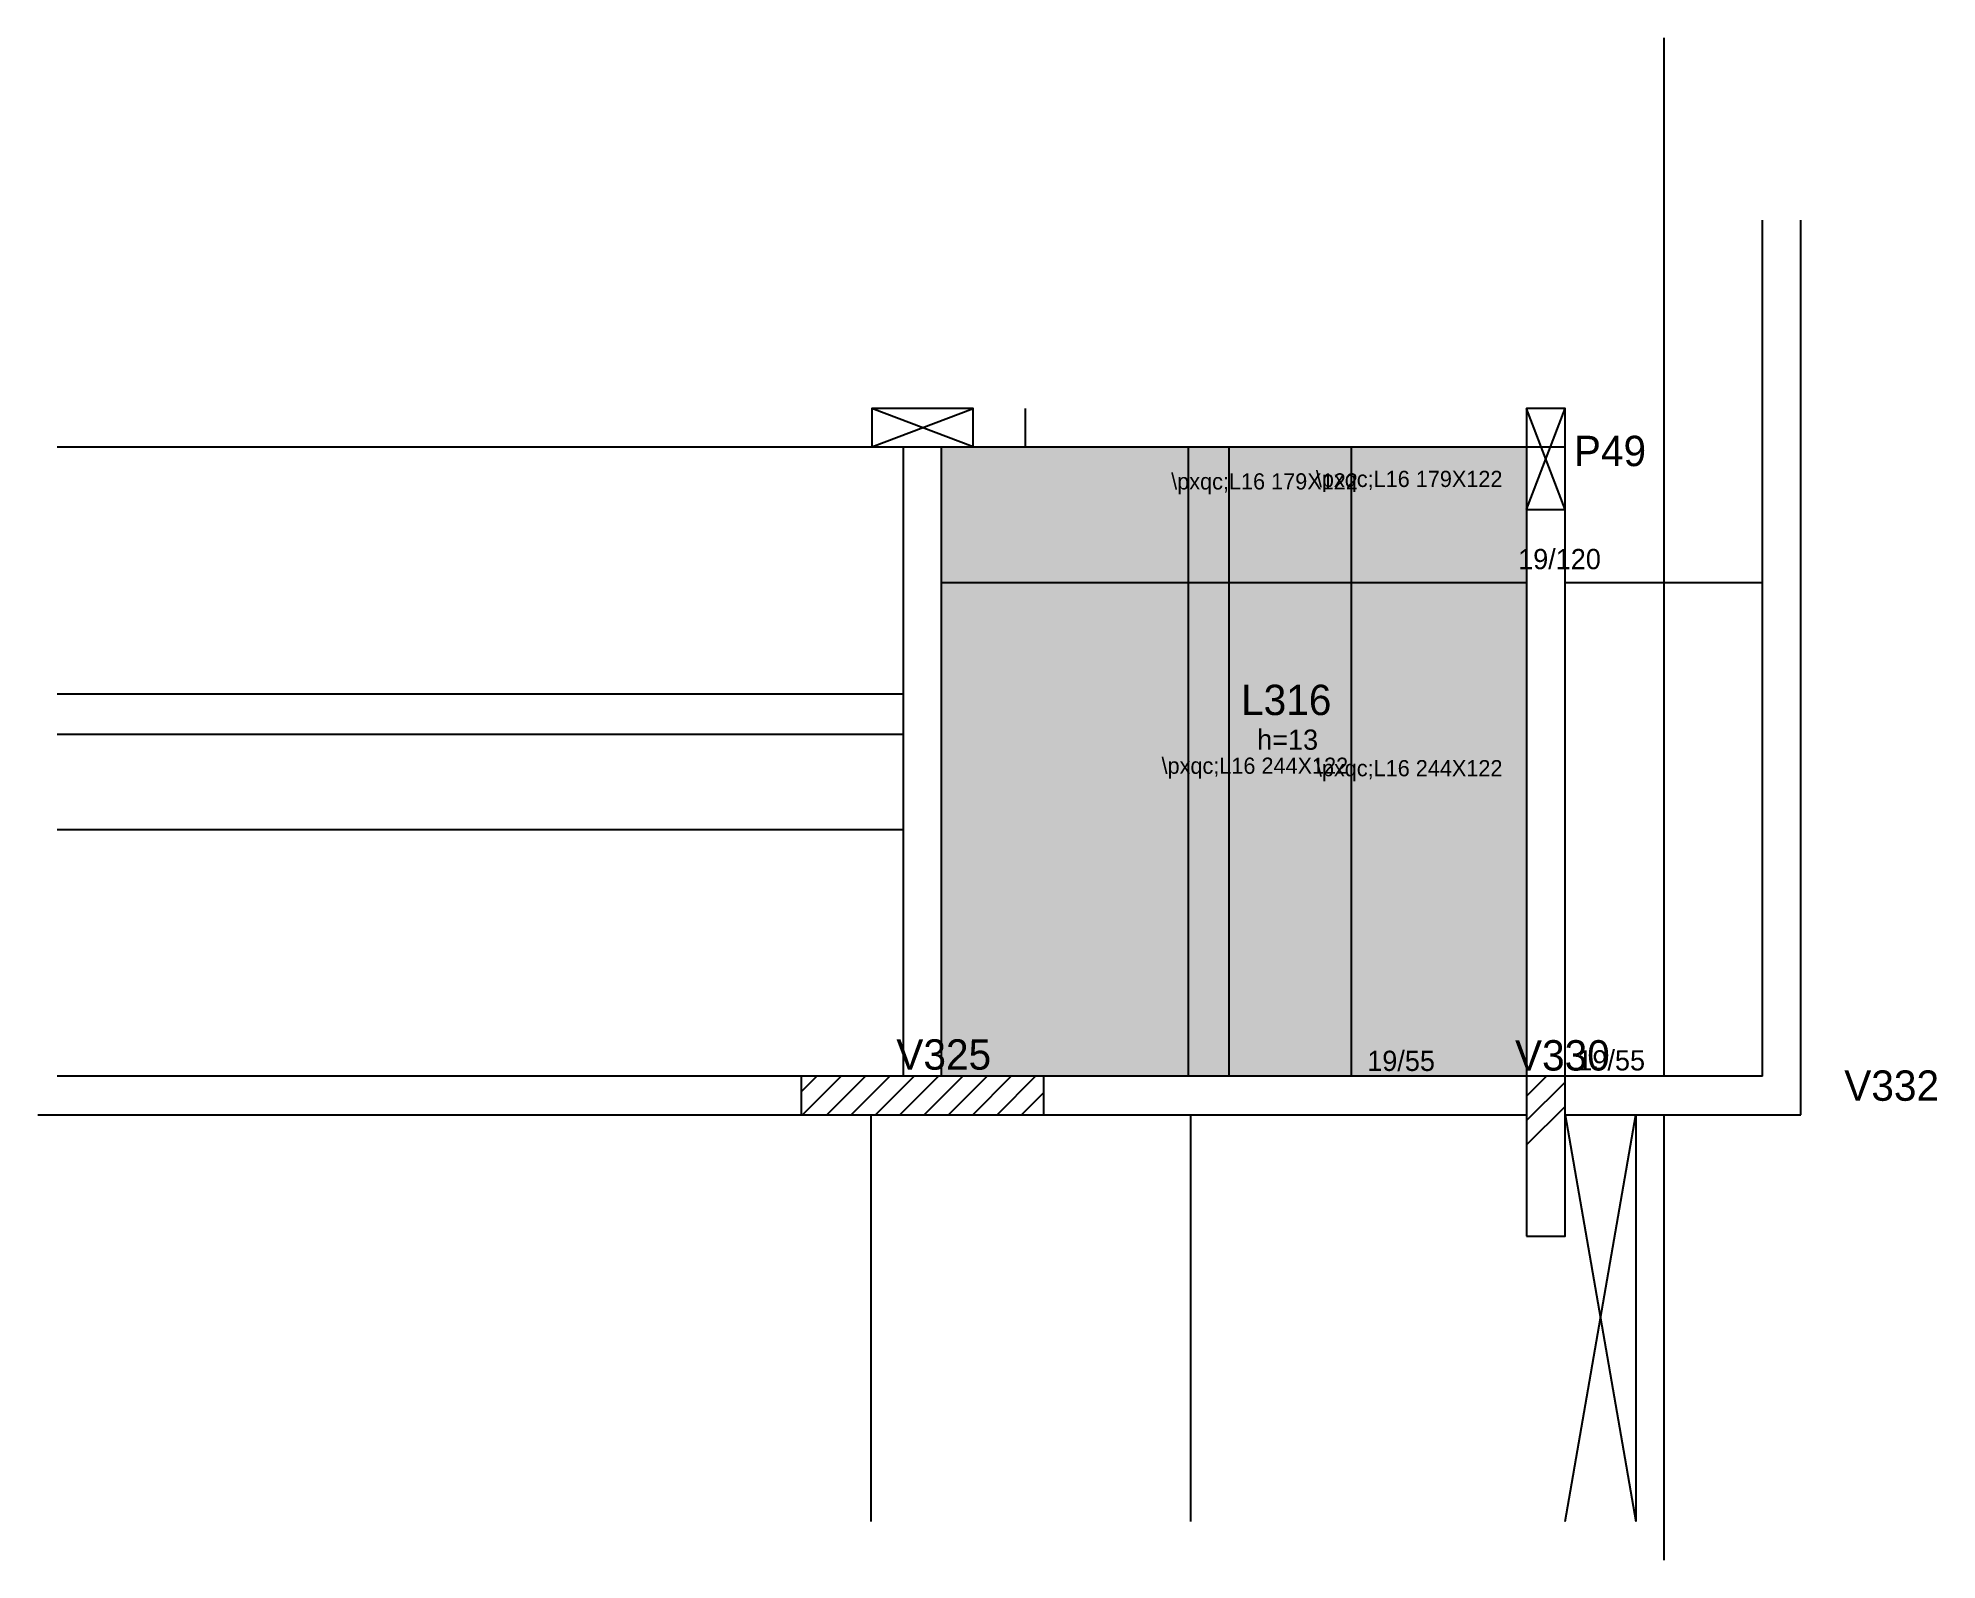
# Model space of a CAD drawing. Header units: metres. Extents: x 5343 to 6281, y 2042 to 2794.
import ezdxf

# ---------------------------------------------------------------- set-up
doc = ezdxf.new("R2010")
doc.units = ezdxf.units.M
for name, color, linetype in [('1', 7, 'Continuous'), ('3', 7, 'Continuous'), ('4', 7, 'Continuous'), ('7', 7, 'Continuous'), ('AUX00', 7, 'Continuous'), ('Hachura', 7, 'Continuous'), ('Painéis', 7, 'Continuous'), ('REAPROVEITAMENTO', 7, 'Continuous')]:
    doc.layers.add(name, color=color, linetype=linetype)

msp = doc.modelspace()

# ---------------------------------------------------------------- hatches: boundary and pattern name
at = {"layer": 'Hachura'}
h = msp.add_hatch(color=7, dxfattribs=at)
h.dxf.hatch_style = 1
h.paths.add_polyline_path([(5911.07, 2280.94), (5931.07, 2280.94), (5931.07, 2280.94), (5931.07, 2591.94), (5931.07, 2591.94), (5911.07, 2591.94), (5911.07, 2591.94), (5911.07, 2280.94)])
h = msp.add_hatch(color=7, dxfattribs=at)
h.dxf.hatch_style = 1
h.paths.add_polyline_path([(6078.07, 2591.94), (5931.07, 2591.94), (5931.07, 2591.94), (5931.07, 2280.89), (5931.07, 2280.89), (6078.07, 2280.89), (6078.07, 2280.89), (6078.07, 2591.94)])
at = {"layer": 'REAPROVEITAMENTO'}
h = msp.add_hatch(color=7, dxfattribs=at)
h.dxf.hatch_style = 1
h.paths.add_polyline_path([(5931.07, 2591.94), (5789.07, 2591.94), (5789.07, 2591.94), (5789.07, 2280.89), (5789.07, 2280.89), (5931.07, 2280.89), (5931.07, 2280.89), (5931.07, 2591.94)])

# ---------------------------------------------------------------- linework, layer by layer
at = {"layer": '1', "color": 7, "lineweight": 25}
for p, q in [((5754.57, 2591.94), (5804.57, 2610.94)), ((5804.57, 2591.94), (5754.57, 2610.94)), ((6078.07, 2560.94), (6097.07, 2610.94)), ((6097.07, 2560.94), (6078.07, 2610.94)), ((6097.07, 2060.94), (6132.07, 2261.94)), ((6097.07, 2261.94), (6132.07, 2060.94))]:
    msp.add_line(p, q, dxfattribs=at)
at = {"layer": '3', "color": 7, "lineweight": 25}
for p, q in [((6194.57, 2280.94), (6194.57, 2703.94)), ((5830.57, 2591.94), (5830.57, 2610.94)), ((5804.57, 2591.94), (6097.07, 2591.94)), ((6194.57, 2341.94), (6194.57, 2591.94)), ((5719.57, 2273.18), (5727.32, 2280.94)), ((5720.35, 2261.94), (5739.35, 2280.94)), ((5732.37, 2261.94), (5751.37, 2280.94)), ((5744.39, 2261.94), (5763.39, 2280.94)), ((5756.41, 2261.94), (5775.41, 2280.94)), ((5768.43, 2261.94), (5787.43, 2280.94)), ((5780.45, 2261.94), (5799.45, 2280.94)), ((5792.47, 2261.94), (5811.47, 2280.94)), ((5804.49, 2261.94), (5823.49, 2280.94)), ((5816.51, 2261.94), (5835.51, 2280.94)), ((6078.07, 2271.06), (6087.95, 2280.94)), ((5828.53, 2261.94), (5839.57, 2272.97)), ((6078.07, 2259.04), (6097.07, 2278.04)), ((6078.07, 2247.02), (6097.07, 2266.02))]:
    msp.add_line(p, q, dxfattribs=at)
for points in [[(6213.57, 2261.94), (6213.57, 2703.94)], [(5352.07, 2591.94), (5770.07, 2591.94)], [(5770.07, 2591.94), (5770.07, 2280.94)], [(5789.07, 2280.94), (5789.07, 2591.94)], [(6078.07, 2560.94), (6078.07, 2280.94)], [(6097.07, 2280.94), (6097.07, 2560.94)], [(5719.57, 2280.94), (5352.07, 2280.94)], [(6087.57, 2280.94), (5839.57, 2280.94)], [(6194.57, 2280.94), (6087.57, 2280.94)], [(5342.57, 2261.94), (5719.57, 2261.94)], [(5839.57, 2261.94), (6078.07, 2261.94)], [(6097.07, 2261.94), (6213.57, 2261.94)], [(6132.07, 2261.94), (6132.07, 2060.94)], [(6146.07, 2041.94), (6146.07, 2261.94)]]:
    msp.add_lwpolyline(points, dxfattribs=at)
at = {"layer": '7', "color": 7, "lineweight": 25}
for points in [[(5754.57, 2591.94), (5804.57, 2591.94), (5804.57, 2610.94), (5754.57, 2610.94), (5754.57, 2591.94)], [(6078.07, 2560.94), (6097.07, 2560.94), (6097.07, 2610.94), (6078.07, 2610.94), (6078.07, 2560.94)], [(5719.57, 2261.94), (5839.57, 2261.94), (5839.57, 2280.94), (5719.57, 2280.94), (5719.57, 2261.94)], [(6078.07, 2201.94), (6097.07, 2201.94), (6097.07, 2280.94), (6078.07, 2280.94), (6078.07, 2201.94)]]:
    msp.add_lwpolyline(points, dxfattribs=at)
at = {"layer": 'Painéis', "color": 7, "lineweight": 25}
for p, q in [((6145.82, 2793.94), (6145.82, 2280.94)), ((5911.07, 2280.94), (5911.07, 2591.94)), ((5931.07, 2280.94), (5931.07, 2591.94)), ((5991.57, 2280.94), (5991.57, 2591.94)), ((5789.07, 2524.94), (6078.07, 2524.94)), ((6097.07, 2524.94), (6194.57, 2524.94)), ((5352.07, 2469.94), (5770.07, 2469.94)), ((5352.07, 2449.94), (5770.07, 2449.94)), ((5352.07, 2402.94), (5770.07, 2402.94)), ((5754.07, 2261.94), (5754.07, 2060.94)), ((5912.07, 2261.94), (5912.07, 2060.94))]:
    msp.add_line(p, q, dxfattribs=at)

# ---------------------------------------------------------------- texts
at = {"layer": '3', "color": 7, "lineweight": 25}
for s, p in [('19/120', (6073.89, 2531.49)), ('h=13', (5944.95, 2442.25)), ('19/55', (5999.34, 2283.57)), ('19/55', (6103.15, 2283.83))]:
    msp.add_text(s, height=10, dxfattribs=at).set_placement(p)
at = {"layer": '4', "color": 7, "lineweight": 25}
for s, p in [('P49', (6101.44, 2582.41)), ('L316', (5937.01, 2459.41)), ('V325', (5766.67, 2284.2)), ('V330', (6072.34, 2283.78)), ('V332', (6235.03, 2268.84))]:
    msp.add_text(s, height=15, dxfattribs=at).set_placement(p)
at = {"layer": 'AUX00', "color": 7, "lineweight": 25}
for s, p in [('\\pxqc;L16^J179X122', (5973.96, 2572.09)), ('\\pxqc;L16^J179X122', (5902.48, 2570.86)), ('\\pxqc;L16^J244X122', (5897.72, 2430.39)), ('\\pxqc;L16^J244X122', (5973.96, 2429.16))]:
    msp.add_text(s, height=8, dxfattribs=at).set_placement(p)

doc.saveas('drawing.dxf')
